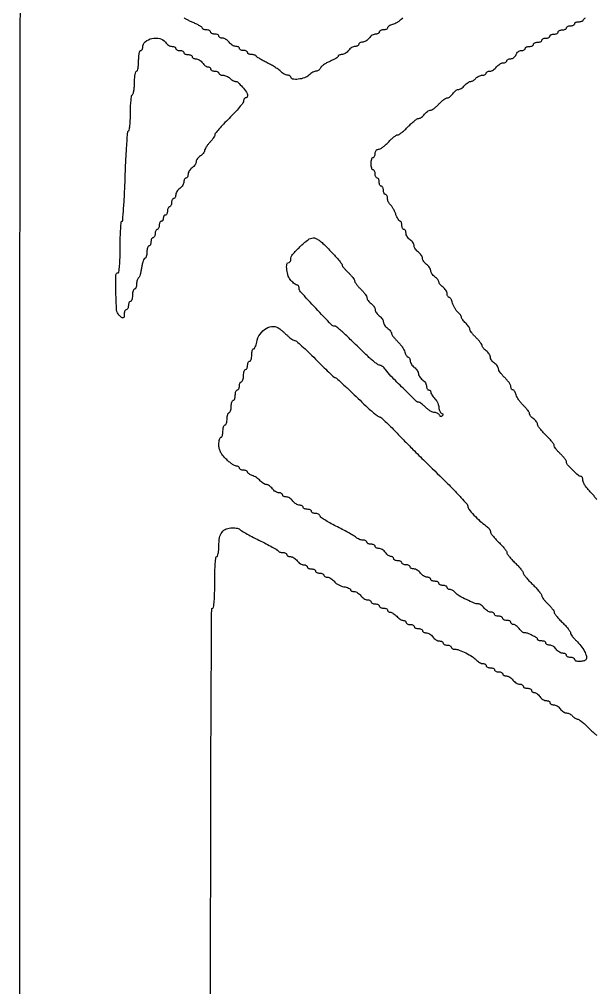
# Model space of a CAD drawing. Extents: x 70 to 555, y 312 to 2125.
# Drawn here: x 70 to 350.7, y 1218.5 to 1689.1 of the extents above; entities that cross this region are included whole.
import ezdxf

# ---------------------------------------------------------------- set-up
doc = ezdxf.new("R2010")
doc.units = 0

msp = doc.modelspace()

# ---------------------------------------------------------------- linework, layer by layer
for points in [[(70.501704, 1801.502568, 0.000006), (70.250428, 1655.875, 0.000318), (70.05715, 1476.631078, 0.000111), (70, 1218.5, 0.000111), (70.05715, 960.368922, 0.000318)], [(70.250428, 781.125, 0.000006), (70.501704, 635.497432, 0.413705)], [(256.325779, 1689.820948, 0.029458), (255.581391, 1689.089937, -0.044272), (254.742901, 1688.313884, -0.028318), (253.647823, 1687.562064, -0.028391), (252.481418, 1686.942534, -0.046429), (251.426404, 1686.570885, 0.035779), (250.497548, 1686.265717, 0.047813), (249.712756, 1685.852633, 0.056718), (249.168509, 1685.400342, 0.193383), (249, 1684.980948, -0.194105), (248.848854, 1684.606276, -0.087199), (248.4125, 1684.288153, -0.067056), (247.765464, 1684.072234, -0.047078), (247, 1684, 0.048028), (246.234582, 1683.926307, 0.068025), (245.5875, 1683.70625, 0.088204), (245.151477, 1683.381882, 0.191087), (245, 1683, -0.173062), (244.863853, 1682.618433, -0.093597), (244.477348, 1682.29375, -0.073949), (243.901422, 1682.074067, -0.054248), (243.220759, 1682, 0.091287), (242.434551, 1681.855253, 0.047927), (241.540724, 1681.4125, 0.045499), (240.683198, 1680.765149, 0.052224), (240, 1680, -0.052224), (239.316802, 1679.234851, -0.045499), (238.459276, 1678.5875, -0.047927), (237.565449, 1678.144747, -0.091287), (236.779241, 1678, 0.054248), (236.098578, 1677.925933, 0.073949), (235.522652, 1677.70625, 0.093597), (235.136147, 1677.381567, 0.173062), (235, 1677, -0.173062), (234.863853, 1676.618433, -0.093597), (234.477348, 1676.29375, -0.073949), (233.901422, 1676.074067, -0.054248), (233.220759, 1676, 0.091287), (232.434551, 1675.855253, 0.047927), (231.540724, 1675.4125, 0.045499), (230.683198, 1674.765149, 0.052224), (230, 1674, -0.052224), (229.316802, 1673.234851, -0.045499), (228.459276, 1672.5875, -0.047927), (227.565449, 1672.144747, -0.091287), (226.779241, 1672, 0.041029), (226.098013, 1671.944006, 0.060477), (225.522652, 1671.775546, 0.079516), (225.131893, 1671.528193, 0.215172), (225, 1671.2359, -0.23944), (224.804445, 1670.850954, -0.018478), (223.814344, 1670.18259, -0.022105), (222.510238, 1669.448624, -0.014901), (220.963725, 1668.723157, 0.023671), (219.376752, 1667.944478, 0.027217), (217.945459, 1667.051295, 0.02788), (216.832875, 1666.173329, 0.120724), (216.356736, 1665.487257, -0.076882), (216.031305, 1664.918708, -0.064935), (215.53219, 1664.436882, -0.066786), (214.942367, 1664.111041, -0.093102), (214.351198, 1664, 0.095949), (213.653473, 1663.864865, 0.031675), (212.707246, 1663.4125, 0.030201), (211.696948, 1662.76541, 0.030003), (210.769625, 1662, -0.106643), (208.637743, 1660.7292, -0.052929), (205.550846, 1660.041181, -0.059075), (202.837288, 1660.053319, -0.378777), (202, 1661, 0.160289), (201.874498, 1661.381426, 0.096675), (201.520393, 1661.70625, 0.078271), (200.991699, 1661.925629, 0.059344), (200.367295, 1662, -0.084373), (199.625514, 1662.12607, -0.040356), (198.739117, 1662.519108, -0.0385), (197.85669, 1663.09095, -0.044454), (197.117295, 1663.767175, 0.051045), (196.171655, 1664.609456, 0.013686), (194.506331, 1665.744572, 0.01372), (192.53281, 1666.936899, 0.013786), (190.5, 1668.017175, -0.008716), (188.560299, 1669.022884, -0.012294), (186.870833, 1669.990983, -0.008528), (185.507348, 1670.849599, -0.144373), (185.166667, 1671.25, 0.15923), (184.906393, 1671.538485, 0.049842), (184.368229, 1671.779687, 0.044078), (183.674758, 1671.944732, 0.036404), (182.916667, 1672, -0.050201), (182.183242, 1672.073823, -0.070178), (181.563021, 1672.29375, -0.090315), (181.145793, 1672.61825, -0.184457), (181, 1673, 0.191087), (180.848523, 1673.381882, 0.088204), (180.4125, 1673.70625, 0.068025), (179.765418, 1673.926307, 0.048028), (179, 1674, -0.048028), (178.234582, 1674.073693, -0.068025), (177.5875, 1674.29375, -0.088204), (177.151477, 1674.618118, -0.191087), (177, 1675, 0.173062), (176.863853, 1675.381567, 0.093597), (176.477348, 1675.70625, 0.073949), (175.901422, 1675.925933, 0.054248), (175.220759, 1676, -0.091287), (174.434551, 1676.144747, -0.047927), (173.540724, 1676.5875, -0.045499), (172.683198, 1677.234851, -0.052224), (172, 1678, 0.052224), (171.316802, 1678.765149, 0.045499), (170.459276, 1679.4125, 0.047927), (169.565449, 1679.855253, 0.091287), (168.779241, 1680, -0.054248), (168.098578, 1680.074067, -0.073949), (167.522652, 1680.29375, -0.093597), (167.136147, 1680.618433, -0.173062), (167, 1681, 0.191087), (166.848523, 1681.381882, 0.088204), (166.4125, 1681.70625, 0.068025), (165.765418, 1681.926307, 0.048028), (165, 1682, -0.048028), (164.234582, 1682.073693, -0.068025), (163.5875, 1682.29375, -0.088204), (163.151477, 1682.618118, -0.191087), (163, 1683, 0.191087), (162.848523, 1683.381882, 0.088204), (162.4125, 1683.70625, 0.068025), (161.765418, 1683.926307, 0.048028), (161, 1684, -0.040555), (160.234227, 1684.062215, -0.059932), (159.5875, 1684.249482, -0.078816), (159.147964, 1684.524365, -0.216963), (159, 1684.849301, 0.243124), (158.780891, 1685.273277, 0.018895), (157.678125, 1685.994238, 0.022447), (156.224212, 1686.781644, 0.015084), (154.5, 1687.554322, -0.014121), (152.775696, 1688.323056, -0.021181), (151.321875, 1689.09845, -0.017103), (150.210686, 1689.805256, -0.247385)], [(350.815739, 1455.582328, 0.016861), (349.971875, 1456.772179, 0.019176), (348.840391, 1458.146047, 0.014526), (347.5, 1459.566667, -0.025607), (346.160368, 1461.05102, -0.028384), (345.028125, 1462.61625, -0.029435), (344.2267, 1464.046879, -0.113428), (344, 1465.033333, 0.043524), (343.934339, 1465.786207, 0.063276), (343.737316, 1466.422292, 0.082964), (343.447585, 1466.852862, 0.206081), (343.105755, 1467, -0.179595), (341.734182, 1467.509075, -0.016776), (339.037866, 1469.992654, -0.01663), (336.512439, 1472.651658, -0.183619), (336, 1474, 0.137928), (335.822515, 1474.631156, 0.023816), (335.11875, 1475.669002, 0.024342), (334.148605, 1476.83926, 0.019649), (333, 1478, -0.019322), (331.851375, 1479.159244, -0.024055), (330.88125, 1480.325009, -0.023416), (330.176379, 1481.357236, -0.138962), (330, 1481.97961, 0.15296), (329.793412, 1482.639114, 0.016407), (328.825, 1483.939941, 0.018977), (327.531954, 1485.442162, 0.014184), (326, 1487, -0.01632), (324.468259, 1488.570986, -0.021127), (323.175, 1490.113066, -0.019418), (322.220481, 1491.459227, -0.145502), (322, 1492.20084, 0.111353), (321.85958, 1492.823543, 0.044231), (321.4125, 1493.58312, 0.040952), (320.76523, 1494.348088, 0.040564), (320, 1495, -0.032936), (319.234608, 1495.632183, -0.036605), (318.5875, 1496.338891, -0.039501), (318.135134, 1497.015588, -0.128273), (318, 1497.533668, 0.140233), (317.832434, 1498.119374, 0.021656), (317.142516, 1499.12652, 0.022727), (316.198618, 1500.271675, 0.018005), (315.080905, 1501.422488, -0.028307), (313.91942, 1502.66872, -0.024384), (312.843057, 1504.099822, -0.025121), (311.994367, 1505.496999, -0.062514), (311.561853, 1506.609579, 0.036321), (311.260122, 1507.524633, 0.048335), (310.84998, 1508.297814, 0.057405), (310.399764, 1508.83342, 0.191572), (309.980948, 1509, -0.160034), (309.606791, 1509.122903, -0.096729), (309.288153, 1509.469645, -0.078358), (309.072961, 1509.987361, -0.059453), (309, 1510.59879, 0.11967), (308.806008, 1511.397713, 0.030479), (308.11875, 1512.551147, 0.029295), (307.14827, 1513.809723, 0.026005), (306, 1515, -0.022526), (304.851562, 1516.174, -0.026729), (303.88125, 1517.384005, -0.027097), (303.186019, 1518.472788, -0.129236), (303, 1519.180451, 0.11021), (302.85928, 1519.811118, 0.044503), (302.4125, 1520.577131, 0.041233), (301.765221, 1521.346572, 0.041141), (301, 1522, -0.046192), (300.234835, 1522.666838, -0.043436), (299.5875, 1523.475876, -0.046457), (299.142914, 1524.299139, -0.100918), (299, 1525, 0.100918), (298.857086, 1525.700861, 0.046457), (298.4125, 1526.524124, 0.043436), (297.765165, 1527.333162, 0.046192), (297, 1528, -0.032936), (296.234608, 1528.632183, -0.036605), (295.5875, 1529.338891, -0.039501), (295.135134, 1530.015588, -0.128273), (295, 1530.533668, 0.141792), (294.829642, 1531.122322, 0.021041), (294.11875, 1532.14929, 0.022289), (293.148723, 1533.319506, 0.017529), (292, 1534.5, -0.018561), (290.851345, 1535.685309, -0.023231), (289.88125, 1536.870031, -0.022362), (289.174283, 1537.914681, -0.138433), (289, 1538.532104, 0.115458), (288.867392, 1539.098718, 0.033308), (288.4125, 1539.881566, 0.031585), (287.765443, 1540.721988, 0.028997), (287, 1541.5, -0.024639), (286.234434, 1542.2647, -0.028598), (285.5875, 1543.065499, -0.029513), (285.127067, 1543.794501, -0.126752), (285, 1544.287692, 0.122452), (284.879893, 1544.770766, 0.032367), (284.459471, 1545.453285, 0.030842), (283.864192, 1546.191729, 0.027412), (283.159901, 1546.882705, -0.052398), (282.405528, 1547.700545, -0.0293), (281.660889, 1548.832732, -0.028923), (281.035239, 1550.078707, -0.041392), (280.640849, 1551.25, 0.031611), (280.309055, 1552.302979, 0.04368), (279.873185, 1553.192188, 0.051049), (279.404594, 1553.814935, 0.208889), (278.980948, 1554, -0.175981), (278.60661, 1554.135963, -0.092801), (278.288153, 1554.522652, -0.072975), (278.072592, 1555.098531, -0.05317), (278, 1555.779241, 0.091287), (277.855253, 1556.565449, 0.047927), (277.4125, 1557.459276, 0.045499), (276.765149, 1558.316802, 0.052224), (276, 1559, -0.031954), (275.234581, 1559.629684, -0.035955), (274.5875, 1560.329001, -0.038722), (274.13423, 1560.995347, -0.13072), (274, 1561.5, 0.13072), (273.86577, 1562.004653, 0.038722), (273.4125, 1562.670999, 0.035955), (272.765419, 1563.370316, 0.031954), (272, 1564, -0.046192), (271.234835, 1564.666838, -0.043436), (270.5875, 1565.475876, -0.046457), (270.142914, 1566.299139, -0.100918), (270, 1567, 0.100918), (269.857086, 1567.700861, 0.046457), (269.4125, 1568.524124, 0.043436), (268.765165, 1569.333162, 0.046192), (268, 1570, -0.046192), (267.234835, 1570.666838, -0.043436), (266.5875, 1571.475876, -0.046457), (266.142914, 1572.299139, -0.100918), (266, 1573, 0.100918), (265.857086, 1573.700861, 0.046457), (265.4125, 1574.524124, 0.043436), (264.765165, 1575.333162, 0.046192), (264, 1576, -0.046192), (263.234835, 1576.666838, -0.043436), (262.5875, 1577.475876, -0.046457), (262.142914, 1578.299139, -0.100918), (262, 1579, 0.100918), (261.857086, 1579.700861, 0.046457), (261.4125, 1580.524124, 0.043436), (260.765165, 1581.333162, 0.046192), (260, 1582, -0.052224), (259.234851, 1582.683198, -0.045499), (258.5875, 1583.540724, -0.047927), (258.144747, 1584.434551, -0.091287), (258, 1585.220759, 0.054248), (257.925933, 1585.901422, 0.073949), (257.70625, 1586.477348, 0.093597), (257.381567, 1586.863853, 0.173062), (257, 1587, -0.191087), (256.618118, 1587.151477, -0.088204), (256.29375, 1587.5875, -0.068025), (256.073693, 1588.234582, -0.048028), (256, 1589, 0.038787), (255.940501, 1589.765855, 0.057859), (255.761077, 1590.4125, 0.076066), (255.498028, 1590.853242, 0.223848), (255.186646, 1591, -0.232169), (254.793277, 1591.193063, -0.025538), (254.203263, 1592.042264, -0.026991), (253.573614, 1593.188865, -0.018579), (252.981115, 1594.548131, 0.01906), (252.353031, 1595.985257, 0.019091), (251.617639, 1597.369579, 0.019317), (250.884877, 1598.525154, 0.068688), (250.294468, 1599.170576, -0.071752), (249.798735, 1599.719183, -0.0446), (249.38025, 1600.480842, -0.043866), (249.095346, 1601.324729, -0.05955), (249, 1602.122445, 0.05129), (248.926111, 1602.840854, 0.071223), (248.70625, 1603.448468, 0.091278), (248.381693, 1603.856918, 0.181272), (248, 1604, -0.191087), (247.618118, 1604.151477, -0.088204), (247.29375, 1604.5875, -0.068025), (247.073693, 1605.234582, -0.048028), (247, 1606, 0.048028), (246.926307, 1606.765418, 0.068025), (246.70625, 1607.4125, 0.088204), (246.381882, 1607.848523, 0.191087), (246, 1608, -0.191087), (245.618118, 1608.151477, -0.088204), (245.29375, 1608.5875, -0.068025), (245.073693, 1609.234582, -0.048028), (245, 1610, 0.048028), (244.926307, 1610.765418, 0.068025), (244.70625, 1611.4125, 0.088204), (244.381882, 1611.848523, 0.191087), (244, 1612, -0.191087), (243.618118, 1612.151477, -0.088204), (243.29375, 1612.5875, -0.068025), (243.073693, 1613.234582, -0.048028), (243, 1614, 0.048028), (242.926307, 1614.765418, 0.068025), (242.70625, 1615.4125, 0.088204), (242.381882, 1615.848523, 0.191087), (242, 1616, -0.254951), (241.615738, 1616.209557, -0.06271), (241.29375, 1616.88125, -0.048861), (241.072766, 1617.850749, -0.031626), (241, 1619, -0.031626), (241.072766, 1620.149251, -0.048861), (241.29375, 1621.11875, -0.06271), (241.615738, 1621.790443, -0.254951), (242, 1622, 0.191087), (242.381882, 1622.151477, 0.088204), (242.70625, 1622.5875, 0.068025), (242.926307, 1623.234582, 0.048028), (243, 1624, -0.071989), (243.113914, 1624.787085, -0.094577), (243.445894, 1625.43095, -0.107582), (243.952146, 1625.850322, -0.119938), (244.567152, 1626, 0.130351), (245.377361, 1626.214874, 0.026222), (246.6436, 1627.028125, 0.026062), (248.056513, 1628.160115, 0.021776), (249.435229, 1629.5, -0.016919), (250.787783, 1630.840241, -0.021793), (252.12204, 1631.971875, -0.020276), (253.290274, 1632.80463, -0.145703), (253.946478, 1633, 0.151559), (254.621274, 1633.209352, 0.016975), (255.930208, 1634.175, 0.019385), (257.439751, 1635.468086, 0.014577), (259, 1637, -0.01632), (260.570986, 1638.531741, -0.021127), (262.113066, 1639.825, -0.019418), (263.459227, 1640.779519, -0.145502), (264.20084, 1641, 0.111353), (264.823543, 1641.14042, 0.044231), (265.58312, 1641.5875, 0.040952), (266.348088, 1642.23477, 0.040564), (267, 1643, -0.041141), (267.653428, 1643.765221, -0.041233), (268.422869, 1644.4125, -0.044503), (269.188882, 1644.85928, -0.11021), (269.819549, 1645, 0.129236), (270.527212, 1645.186019, 0.027097), (271.615995, 1645.88125, 0.026729), (272.826, 1646.851562, 0.022526), (274, 1648, -0.022212), (275.172544, 1649.148455, -0.02648), (276.378193, 1650.11875, -0.02676), (277.461294, 1650.814817, -0.13015), (278.160663, 1651, 0.11505), (278.770725, 1651.142258, 0.04908), (279.486822, 1651.5875, 0.045064), (280.189536, 1652.234853, 0.044546), (280.767927, 1653, -0.043867), (281.344699, 1653.765159, -0.044731), (282.042656, 1654.4125, -0.048775), (282.751859, 1654.85804, -0.116382), (283.353486, 1655, 0.105792), (283.991474, 1655.136516, 0.036167), (284.829097, 1655.5875, 0.034043), (285.708767, 1656.234642, 0.03324), (286.5, 1657, -0.030542), (287.282795, 1657.765408, -0.032529), (288.137424, 1658.4125, -0.034438), (288.939965, 1658.865827, -0.111796), (289.532543, 1659, 0.0946), (290.090122, 1659.106446, 0.042261), (290.761668, 1659.440625, 0.039829), (291.433322, 1659.926065, 0.043183), (292, 1660.5, -0.063393), (292.614539, 1661.074176, -0.044279), (293.430735, 1661.559375, -0.044533), (294.312334, 1661.890037, -0.067559), (295.122445, 1662, 0.05129), (295.840854, 1662.073889, 0.071223), (296.448468, 1662.29375, 0.091278), (296.856918, 1662.618307, 0.181272), (297, 1663, -0.173062), (297.136147, 1663.381567, -0.093597), (297.522652, 1663.70625, -0.073949), (298.098578, 1663.925933, -0.054248), (298.779241, 1664, 0.091287), (299.565449, 1664.144747, 0.047927), (300.459276, 1664.5875, 0.045499), (301.316802, 1665.234851, 0.052224), (302, 1666, -0.052224), (302.683198, 1666.765149, -0.045499), (303.540724, 1667.4125, -0.047927), (304.434551, 1667.855253, -0.091287), (305.220759, 1668, 0.054248), (305.901422, 1668.074067, 0.073949), (306.477348, 1668.29375, 0.093597), (306.863853, 1668.618433, 0.173062), (307, 1669, -0.185742), (307.146891, 1669.381774, -0.089917), (307.567705, 1669.70625, -0.069758), (308.193065, 1669.926202, -0.04977), (308.932612, 1670, 0.094537), (309.718828, 1670.149993, 0.071315), (310.483985, 1670.5875, 0.069591), (311.112489, 1671.235622, 0.081113), (311.5, 1672, -0.081113), (311.887511, 1672.764378, -0.069591), (312.516015, 1673.4125, -0.071315), (313.281172, 1673.850007, -0.094537), (314.067388, 1674, 0.04977), (314.806935, 1674.073798, 0.069758), (315.432295, 1674.29375, 0.089917), (315.853109, 1674.618226, 0.185742), (316, 1675, -0.191087), (316.151477, 1675.381882, -0.088204), (316.5875, 1675.70625, -0.068025), (317.234582, 1675.926307, -0.048028), (318, 1676, 0.048028), (318.765418, 1676.073693, 0.068025), (319.4125, 1676.29375, 0.088204), (319.848523, 1676.618118, 0.191087), (320, 1677, -0.191087), (320.151477, 1677.381882, -0.088204), (320.5875, 1677.70625, -0.068025), (321.234582, 1677.926307, -0.048028), (322, 1678, 0.048028), (322.765418, 1678.073693, 0.068025), (323.4125, 1678.29375, 0.088204), (323.848523, 1678.618118, 0.191087), (324, 1679, -0.191087), (324.151477, 1679.381882, -0.088204), (324.5875, 1679.70625, -0.068025), (325.234582, 1679.926307, -0.048028), (326, 1680, 0.048028), (326.765418, 1680.073693, 0.068025), (327.4125, 1680.29375, 0.088204), (327.848523, 1680.618118, 0.191087), (328, 1681, -0.191087), (328.151477, 1681.381882, -0.088204), (328.5875, 1681.70625, -0.068025), (329.234582, 1681.926307, -0.048028), (330, 1682, 0.048028), (330.765418, 1682.073693, 0.068025), (331.4125, 1682.29375, 0.088204), (331.848523, 1682.618118, 0.191087), (332, 1683, -0.191087), (332.151477, 1683.381882, -0.088204), (332.5875, 1683.70625, -0.068025), (333.234582, 1683.926307, -0.048028), (334, 1684, 0.048028), (334.765418, 1684.073693, 0.068025), (335.4125, 1684.29375, 0.088204), (335.848523, 1684.618118, 0.191087), (336, 1685, -0.191087), (336.151477, 1685.381882, -0.088204), (336.5875, 1685.70625, -0.068025), (337.234582, 1685.926307, -0.048028), (338, 1686, 0.048028), (338.765418, 1686.073693, 0.068025), (339.4125, 1686.29375, 0.088204), (339.848523, 1686.618118, 0.191087), (340, 1687, -0.184457), (340.145793, 1687.38175, -0.090315), (340.563021, 1687.70625, -0.070178), (341.183242, 1687.926177, -0.050201), (341.916667, 1688, 0.036404), (342.674758, 1688.055268, 0.044078), (343.368229, 1688.220313, 0.049842), (343.906393, 1688.461515, 0.15923), (344.166667, 1688.75, -0.173289), (345.278807, 1689.916855, -0.011864)], [(163.057823, 1138.126918, -0.000357), (163, 1219.059017, -0.000354), (163.057477, 1300.185713, -0.001005), (163.251359, 1356.764754, -0.000058), (163.505334, 1402.50813, -0.412554), (164, 1403, 0.380863), (164.438029, 1403.39027, 0.008841), (164.73, 1406.375, 0.013787), (164.935981, 1410.313127, 0.006171), (165, 1415.5, -0.006171), (165.064019, 1420.686873, -0.013787), (165.27, 1424.625, -0.008841), (165.561971, 1427.60973, -0.380863), (166, 1428, 0.326005), (166.390244, 1428.284701, 0.029812), (166.70625, 1429.519057, 0.029564), (166.927817, 1431.189014, 0.018201), (167, 1433.171259, -0.045154), (167.367835, 1437.236098, -0.115353), (168.539837, 1439.931293, -0.14494), (170.585434, 1441.464042, -0.089027), (173.571654, 1442, -0.021738), (174.845211, 1441.944604, -0.030307), (175.973132, 1441.776979, -0.030659), (176.845905, 1441.535969, -0.209581), (177.166667, 1441.240778, 0.159303), (177.550467, 1440.811617, 0.003387), (180.045833, 1439.388121, 0.007478), (183.026767, 1437.772447, 0.00493), (186.5, 1436, -0.00493), (189.973233, 1434.227553, -0.007478), (192.954167, 1432.611879, -0.003387), (195.449533, 1431.188383, -0.159303), (195.833333, 1430.759222, 0.158816), (196.093948, 1430.467248, 0.050455), (196.631771, 1430.223021, 0.044547), (197.325249, 1430.055959, 0.036858), (198.083333, 1430, -0.050201), (198.816758, 1429.926177, -0.070178), (199.436979, 1429.70625, -0.090315), (199.854207, 1429.38175, -0.184457), (200, 1429, 0.173062), (200.136147, 1428.618433, 0.093597), (200.522652, 1428.29375, 0.073949), (201.098578, 1428.074067, 0.054248), (201.779241, 1428, -0.091287), (202.565449, 1427.855253, -0.047927), (203.459276, 1427.4125, -0.045499), (204.316802, 1426.765149, -0.052224), (205, 1426, 0.052224), (205.683198, 1425.234851, 0.045499), (206.540724, 1424.5875, 0.047927), (207.434551, 1424.144747, 0.091287), (208.220759, 1424, -0.054248), (208.901422, 1423.925933, -0.073949), (209.477348, 1423.70625, -0.093597), (209.863853, 1423.381567, -0.173062), (210, 1423, 0.191087), (210.151477, 1422.618118, 0.088204), (210.5875, 1422.29375, 0.068025), (211.234582, 1422.073693, 0.048028), (212, 1422, -0.048028), (212.765418, 1421.926307, -0.068025), (213.4125, 1421.70625, -0.088204), (213.848523, 1421.381882, -0.191087), (214, 1421, 0.191087), (214.151477, 1420.618118, 0.088204), (214.5875, 1420.29375, 0.068025), (215.234582, 1420.073693, 0.048028), (216, 1420, -0.048028), (216.765418, 1419.926307, -0.068025), (217.4125, 1419.70625, -0.088204), (217.848523, 1419.381882, -0.191087), (218, 1419, 0.173062), (218.136147, 1418.618433, 0.093597), (218.522652, 1418.29375, 0.073949), (219.098578, 1418.074067, 0.054248), (219.779241, 1418, -0.091127), (220.565224, 1417.855553, -0.047946), (221.458321, 1417.413824, -0.045531), (222.314796, 1416.767933, -0.052332), (222.996751, 1416.004508, 0.073372), (223.783262, 1415.195023, 0.03703), (224.97676, 1414.414301, 0.035778), (226.355287, 1413.775841, 0.044219), (227.71751, 1413.393217, -0.024594), (228.974982, 1413.092648, -0.036508), (230.035769, 1412.697251, -0.04048), (230.796165, 1412.271232, -0.249809), (231, 1411.888709, 0.191248), (231.134741, 1411.549324, 0.088151), (231.522652, 1411.261058, 0.067974), (232.098307, 1411.065489, 0.047977), (232.779241, 1411, -0.091287), (233.565449, 1410.855253, -0.047927), (234.459276, 1410.4125, -0.045499), (235.316802, 1409.765149, -0.052224), (236, 1409, 0.052224), (236.683198, 1408.234851, 0.045499), (237.540724, 1407.5875, 0.047927), (238.434551, 1407.144747, 0.091287), (239.220759, 1407, -0.054248), (239.901422, 1406.925933, -0.073949), (240.477348, 1406.70625, -0.093597), (240.863853, 1406.381567, -0.173062), (241, 1406, 0.191087), (241.151477, 1405.618118, 0.088204), (241.5875, 1405.29375, 0.068025), (242.234582, 1405.073693, 0.048028), (243, 1405, -0.048028), (243.765418, 1404.926307, -0.068025), (244.4125, 1404.70625, -0.088204), (244.848523, 1404.381882, -0.191087), (245, 1404, 0.191087), (245.151477, 1403.618118, 0.088204), (245.5875, 1403.29375, 0.068025), (246.234582, 1403.073693, 0.048028), (247, 1403, -0.048028), (247.765418, 1402.926307, -0.068025), (248.4125, 1402.70625, -0.088204), (248.848523, 1402.381882, -0.191087), (249, 1402, 0.133491), (249.103659, 1401.618656, 0.100499), (249.395097, 1401.29375, 0.087472), (249.831048, 1401.075135, 0.072708), (250.345012, 1401, -0.105367), (250.98636, 1400.863329, -0.036283), (251.826608, 1400.4125, -0.034148), (252.70814, 1399.765355, -0.033439), (253.5, 1399, 0.033439), (254.29186, 1398.234645, 0.034148), (255.173392, 1397.5875, 0.036283), (256.01364, 1397.136671, 0.105367), (256.654988, 1397, -0.072708), (257.168952, 1396.924865, -0.087472), (257.604903, 1396.70625, -0.100499), (257.896341, 1396.381344, -0.133491), (258, 1396, 0.191087), (258.151477, 1395.618118, 0.088204), (258.5875, 1395.29375, 0.068025), (259.234582, 1395.073693, 0.048028), (260, 1395, -0.048028), (260.765418, 1394.926307, -0.068025), (261.4125, 1394.70625, -0.088204), (261.848523, 1394.381882, -0.191087), (262, 1394, 0.191087), (262.151477, 1393.618118, 0.088204), (262.5875, 1393.29375, 0.068025), (263.234582, 1393.073693, 0.048028), (264, 1393, -0.048028), (264.765418, 1392.926307, -0.068025), (265.4125, 1392.70625, -0.088204), (265.848523, 1392.381882, -0.191087), (266, 1392, 0.173062), (266.136147, 1391.618433, 0.093597), (266.522652, 1391.29375, 0.073949), (267.098578, 1391.074067, 0.054248), (267.779241, 1391, -0.091287), (268.565449, 1390.855253, -0.047927), (269.459276, 1390.4125, -0.045499), (270.316802, 1389.765149, -0.052224), (271, 1389, 0.052224), (271.683198, 1388.234851, 0.045499), (272.540724, 1387.5875, 0.047927), (273.434551, 1387.144747, 0.091287), (274.220759, 1387, -0.054248), (274.901422, 1386.925933, -0.073949), (275.477348, 1386.70625, -0.093597), (275.863853, 1386.381567, -0.173062), (276, 1386, 0.191087), (276.151477, 1385.618118, 0.088204), (276.5875, 1385.29375, 0.068025), (277.234582, 1385.073693, 0.048028), (278, 1385, -0.048028), (278.765418, 1384.926307, -0.068025), (279.4125, 1384.70625, -0.088204), (279.848523, 1384.381882, -0.191087), (280, 1384, 0.157252), (280.122994, 1383.618598, 0.0973), (280.469668, 1383.29375, 0.07931), (280.987457, 1383.074449, 0.060659), (281.598871, 1383, -0.09094), (283.77802, 1382.600351, -0.024079), (287.035377, 1381.181074, -0.024925), (290.188814, 1379.421723, -0.0702), (292.117295, 1377.800973, 0.044458), (292.85671, 1377.11183, 0.038856), (293.739117, 1376.529036, 0.040803), (294.625539, 1376.128434, 0.085935), (295.367295, 1376, -0.059344), (295.991699, 1375.925629, -0.078271), (296.520393, 1375.70625, -0.096675), (296.874498, 1375.381426, -0.160289), (297, 1375, 0.191087), (297.151477, 1374.618118, 0.088204), (297.5875, 1374.29375, 0.068025), (298.234582, 1374.073693, 0.048028), (299, 1374, -0.048028), (299.765418, 1373.926307, -0.068025), (300.4125, 1373.70625, -0.088204), (300.848523, 1373.381882, -0.191087), (301, 1373, 0.191087), (301.151477, 1372.618118, 0.088204), (301.5875, 1372.29375, 0.068025), (302.234582, 1372.073693, 0.048028), (303, 1372, -0.048028), (303.765418, 1371.926307, -0.068025), (304.4125, 1371.70625, -0.088204), (304.848523, 1371.381882, -0.191087), (305, 1371, 0.173062), (305.136147, 1370.618433, 0.093597), (305.522652, 1370.29375, 0.073949), (306.098578, 1370.074067, 0.054248), (306.779241, 1370, -0.091287), (307.565449, 1369.855253, -0.047927), (308.459276, 1369.4125, -0.045499), (309.316802, 1368.765149, -0.052224), (310, 1368, 0.052224), (310.683198, 1367.234851, 0.045499), (311.540724, 1366.5875, 0.047927), (312.434551, 1366.144747, 0.091287), (313.220759, 1366, -0.054248), (313.901422, 1365.925933, -0.073949), (314.477348, 1365.70625, -0.093597), (314.863853, 1365.381567, -0.173062), (315, 1365, 0.191087), (315.151477, 1364.618118, 0.088204), (315.5875, 1364.29375, 0.068025), (316.234582, 1364.073693, 0.048028), (317, 1364, -0.048028), (317.765418, 1363.926307, -0.068025), (318.4125, 1363.70625, -0.088204), (318.848523, 1363.381882, -0.191087), (319, 1363, 0.127083), (319.098521, 1362.618634, 0.10076), (319.375777, 1362.29375, 0.089631), (319.790518, 1362.075344, 0.07663), (320.279241, 1362, -0.115942), (320.871239, 1361.860855, -0.043072), (321.606151, 1361.4125, -0.039803), (322.353917, 1360.765268, -0.038332), (323, 1360, 0.052224), (323.683198, 1359.234851, 0.045499), (324.540724, 1358.5875, 0.047927), (325.434551, 1358.144747, 0.091287), (326.220759, 1358, -0.054248), (326.901422, 1357.925933, -0.073949), (327.477348, 1357.70625, -0.093597), (327.863853, 1357.381567, -0.173062), (328, 1357, 0.173062), (328.136147, 1356.618433, 0.093597), (328.522652, 1356.29375, 0.073949), (329.098578, 1356.074067, 0.054248), (329.779241, 1356, -0.091287), (330.565449, 1355.855253, -0.047927), (331.459276, 1355.4125, -0.045499), (332.316802, 1354.765149, -0.052224), (333, 1354, 0.048899), (333.674132, 1353.234849, 0.044434), (334.504756, 1352.5875, 0.04722), (335.359388, 1352.143825, 0.096415), (336.098315, 1352, -0.07491), (336.823643, 1351.890719, -0.044536), (337.634113, 1351.559375, -0.043468), (338.401422, 1351.074036, -0.056861), (339, 1350.5, 0.041607), (339.563128, 1349.92606, 0.039213), (340.224244, 1349.440625, 0.041725), (340.880593, 1349.105926, 0.097348), (341.419497, 1349, -0.151863), (342.080222, 1348.794583, -0.016031), (343.39642, 1347.825, -0.018655), (344.918336, 1346.531963, -0.013933), (346.5, 1345, 0.010001), (348.05743, 1343.467591, 0.014242), (349.505239, 1342.175, 0.010156), (350.747086, 1341.170717, 0.16644)]]:
    msp.add_lwpolyline(points, format="xyb")
for points in [[(141, 1678, 0.052224), (141.683198, 1677.234851, 0.045499), (142.540724, 1676.5875, 0.047927), (143.434551, 1676.144747, 0.091287), (144.220759, 1676, -0.054248), (144.901422, 1675.925933, -0.073949), (145.477348, 1675.70625, -0.093597), (145.863853, 1675.381567, -0.173062), (146, 1675, 0.191087), (146.151477, 1674.618118, 0.088204), (146.5875, 1674.29375, 0.068025), (147.234582, 1674.073693, 0.048028), (148, 1674, -0.048028), (148.765418, 1673.926307, -0.068025), (149.4125, 1673.70625, -0.088204), (149.848523, 1673.381882, -0.191087), (150, 1673, 0.191087), (150.151477, 1672.618118, 0.088204), (150.5875, 1672.29375, 0.068025), (151.234582, 1672.073693, 0.048028), (152, 1672, -0.048028), (152.765418, 1671.926307, -0.068025), (153.4125, 1671.70625, -0.088204), (153.848523, 1671.381882, -0.191087), (154, 1671, 0.173062), (154.136147, 1670.618433, 0.093597), (154.522652, 1670.29375, 0.073949), (155.098578, 1670.074067, 0.054248), (155.779241, 1670, -0.091287), (156.565449, 1669.855253, -0.047927), (157.459276, 1669.4125, -0.045499), (158.316802, 1668.765149, -0.052224), (159, 1668, 0.038332), (159.646083, 1667.234732, 0.039803), (160.393849, 1666.5875, 0.043072), (161.128761, 1666.139145, 0.115942), (161.720759, 1666, -0.07663), (162.209482, 1665.924656, -0.089631), (162.624223, 1665.70625, -0.10076), (162.901479, 1665.381366, -0.127083), (163, 1665, 0.191087), (163.151477, 1664.618118, 0.088204), (163.5875, 1664.29375, 0.068025), (164.234582, 1664.073693, 0.048028), (165, 1664, -0.048028), (165.765418, 1663.926307, -0.068025), (166.4125, 1663.70625, -0.088204), (166.848523, 1663.381882, -0.191087), (167, 1663, 0.185417), (167.146613, 1662.618232, 0.090018), (167.566518, 1662.29375, 0.069864), (168.190576, 1662.073804, 0.049879), (168.928571, 1662, -0.064082), (169.776513, 1661.890877, -0.039128), (170.73125, 1661.559375, -0.038656), (171.641413, 1661.074273, -0.054664), (172.357143, 1660.5, 0.033509), (173.013732, 1659.925976, 0.032848), (173.74534, 1659.440625, 0.034667), (174.442829, 1659.103045, 0.095654), (174.976537, 1659, -0.189165), (176.306537, 1658.478148, -0.024256), (178.491447, 1656.244957, -0.025796), (180.449072, 1653.796159, -0.150505), (180.968399, 1652.25, -0.078798), (180.905004, 1651.77251, -0.092731), (180.696967, 1651.367188, -0.103637), (180.378867, 1651.096456, -0.125297), (180, 1651, 0.152651), (179.618626, 1650.880788, 0.098163), (179.29375, 1650.545195, 0.08089), (179.074571, 1650.043715, 0.062736), (179, 1649.451726, -0.163556), (178.692726, 1648.537503, -0.01081), (176.94375, 1646.330369, -0.014729), (174.681608, 1643.757273, -0.010428), (172, 1641, 0.007374), (169.317718, 1638.275527, 0.010933), (167.05625, 1635.803686, 0.006318), (165.244424, 1633.680685, 0.175222), (165, 1633.00463, -0.124609), (164.852243, 1632.420953, -0.021871), (164.265625, 1631.441472, -0.022528), (163.457138, 1630.328877, -0.018557), (162.5, 1629.216574, 0.021183), (161.542985, 1628.092531, 0.024614), (160.734375, 1626.944727, 0.024712), (160.154555, 1625.920434, 0.116949), (160, 1625.268692, -0.121846), (159.85935, 1624.700096, -0.047436), (159.4125, 1624.017748, -0.04334), (158.765212, 1623.338374, -0.0412), (158, 1622.767927, 0.050131), (157.234929, 1622.17608, 0.047501), (156.5875, 1621.433815, 0.051085), (156.144274, 1620.660153, 0.104925), (156, 1619.980212, -0.101869), (155.857291, 1619.287027, -0.046279), (155.4125, 1618.470064, -0.043218), (154.765169, 1617.665368, -0.045643), (154, 1617, 0.052224), (153.234851, 1616.316802, 0.045499), (152.5875, 1615.459276, 0.047927), (152.144747, 1614.565449, 0.091287), (152, 1613.779241, -0.054248), (151.925933, 1613.098578, -0.073949), (151.70625, 1612.522652, -0.093597), (151.381567, 1612.136147, -0.173062), (151, 1612, 0.173062), (150.618433, 1611.863853, 0.093597), (150.29375, 1611.477348, 0.073949), (150.074067, 1610.901422, 0.054248), (150, 1610.220759, -0.091287), (149.855253, 1609.434551, -0.047927), (149.4125, 1608.540724, -0.045499), (148.765149, 1607.683198, -0.052224), (148, 1607, 0.052224), (147.234851, 1606.316802, 0.045499), (146.5875, 1605.459276, 0.047927), (146.144747, 1604.565449, 0.091287), (146, 1603.779241, -0.054248), (145.925933, 1603.098578, -0.073949), (145.70625, 1602.522652, -0.093597), (145.381567, 1602.136147, -0.173062), (145, 1602, 0.191087), (144.618118, 1601.848523, 0.088204), (144.29375, 1601.4125, 0.068025), (144.073693, 1600.765418, 0.048028), (144, 1600, -0.048028), (143.926307, 1599.234582, -0.068025), (143.70625, 1598.5875, -0.088204), (143.381882, 1598.151477, -0.191087), (143, 1598, 0.191087), (142.618118, 1597.848523, 0.088204), (142.29375, 1597.4125, 0.068025), (142.073693, 1596.765418, 0.048028), (142, 1596, -0.048028), (141.926307, 1595.234582, -0.068025), (141.70625, 1594.5875, -0.088204), (141.381882, 1594.151477, -0.191087), (141, 1594, 0.148195), (140.618646, 1593.884432, 0.098894), (140.29375, 1593.559375, 0.082425), (140.074694, 1593.073457, 0.064853), (140, 1592.5, -0.064853), (139.925306, 1591.926543, -0.082425), (139.70625, 1591.440625, -0.098894), (139.381354, 1591.115568, -0.148195), (139, 1591, 0.191087), (138.618118, 1590.848523, 0.088204), (138.29375, 1590.4125, 0.068025), (138.073693, 1589.765418, 0.048028), (138, 1589, -0.048028), (137.926307, 1588.234582, -0.068025), (137.70625, 1587.5875, -0.088204), (137.381882, 1587.151477, -0.191087), (137, 1587, 0.191087), (136.618118, 1586.848523, 0.088204), (136.29375, 1586.4125, 0.068025), (136.073693, 1585.765418, 0.048028), (136, 1585, -0.048028), (135.926307, 1584.234582, -0.068025), (135.70625, 1583.5875, -0.088204), (135.381882, 1583.151477, -0.191087), (135, 1583, 0.191087), (134.618118, 1582.848523, 0.088204), (134.29375, 1582.4125, 0.068025), (134.073693, 1581.765418, 0.048028), (134, 1581, -0.048028), (133.926307, 1580.234582, -0.068025), (133.70625, 1579.5875, -0.088204), (133.381882, 1579.151477, -0.191087), (133, 1579, 0.254951), (132.615738, 1578.790443, 0.06271), (132.29375, 1578.11875, 0.048861), (132.072766, 1577.149251, 0.031626), (132, 1576, -0.029649), (131.931785, 1574.850628, -0.046207), (131.724249, 1573.88125, -0.058401), (131.42251, 1573.205442, -0.264469), (131.061273, 1573, 0.284648), (130.657578, 1572.749915, 0.029449), (130.199528, 1571.674513, 0.029628), (129.773199, 1570.216871, 0.019116), (129.445885, 1568.487703, -0.016131), (129.122131, 1566.719681, -0.021495), (128.708139, 1565.140295, -0.019415), (128.266671, 1563.884956, -0.161439), (127.884612, 1563.428686, 0.141118), (127.543877, 1563.053141, 0.042173), (127.259855, 1562.325526, 0.038586), (127.065189, 1561.41546, 0.033411), (127, 1560.440983, -0.039081), (126.92683, 1559.50628, -0.058208), (126.70625, 1558.717039, -0.076538), (126.382793, 1558.179376, -0.222681), (126, 1558, 0.254951), (125.615738, 1557.790443, 0.06271), (125.29375, 1557.11875, 0.048861), (125.072766, 1556.149251, 0.031626), (125, 1555, -0.031626), (124.927234, 1553.850749, -0.048861), (124.70625, 1552.88125, -0.06271), (124.384262, 1552.209557, -0.254951), (124, 1552, 0.191087), (123.618118, 1551.848523, 0.088204), (123.29375, 1551.4125, 0.068025), (123.073693, 1550.765418, 0.048028), (123, 1550, -0.048028), (122.926307, 1549.234582, -0.068025), (122.70625, 1548.5875, -0.088204), (122.381882, 1548.151477, -0.191087), (122, 1548, 0.191087), (121.618118, 1547.848523, 0.088204), (121.29375, 1547.4125, 0.068025), (121.073693, 1546.765418, 0.048028), (121, 1546, -0.040575), (120.883578, 1544.5677, -0.306577), (120.440989, 1544.09939, -0.228764), (119.714651, 1544.270315, -0.026129), (118.428571, 1545.428571, -0.182486), (117.307392, 1547.909833, -0.010642), (116.951633, 1556.352257, -0.008119), (116.912266, 1564.92486, -0.410807), (118, 1566, 0.380863), (118.438029, 1566.39027, 0.008841), (118.73, 1569.375, 0.013787), (118.935981, 1573.313127, 0.006171), (119, 1578.5, -0.006546), (119.062748, 1583.292917, -0.01088), (119.256354, 1587.328125, -0.004673), (119.521773, 1590.678804, -0.388554), (119.872694, 1591, 0.391279), (120.238509, 1591.338022, 0.001529), (120.704103, 1597.4625, 0.006175), (121.134069, 1604.564313, 0.003713), (121.477537, 1613, -0.003809), (121.822621, 1621.435678, -0.006333), (122.25757, 1628.5375, -0.001607), (122.729766, 1634.653881, -0.390895), (123.104843, 1635, 0.371727), (123.460926, 1635.307178, 0.010388), (123.737048, 1637.479539, 0.016465), (123.935586, 1640.204621, 0.009951), (124, 1643.440983, -0.01106), (124.072543, 1646.720183, -0.016428), (124.29375, 1649.583975, -0.011541), (124.604297, 1651.904719, -0.218668), (125, 1652.5, 0.194165), (125.39092, 1653.032051, 0.021638), (125.70625, 1654.534775, 0.023783), (125.927098, 1656.429906, 0.017115), (126, 1658.559017, -0.017292), (126.072152, 1660.64472, -0.028158), (126.29375, 1662.401711, -0.027462), (126.609106, 1663.709201, -0.331172), (127, 1664, 0.322437), (127.389817, 1664.280551, 0.031449), (127.70625, 1665.46875, 0.03053), (127.927795, 1667.083446, 0.01883), (128, 1669, -0.01883), (128.072205, 1670.916554, -0.03053), (128.29375, 1672.53125, -0.031449), (128.610183, 1673.719449, -0.322437), (129, 1674, 0.152094), (129.381371, 1674.118756, 0.09826), (129.70625, 1674.453023, 0.081082), (129.925414, 1674.952547, 0.062994), (130, 1675.542206, -0.21717), (131.225424, 1678.230493, -0.124531), (134.467273, 1679.867517, -0.115584), (138.289551, 1679.828061, -0.178305)], [(219.814924, 1578.038563, -0.002334), (223.620853, 1573.97025, -0.012786), (225.609468, 1571.711345, -0.019219), (226.744228, 1570.242696, -0.156102), (227, 1569.443416, 0.169727), (227.131333, 1569.067665, 0.011048), (227.88125, 1568.167502, 0.015072), (228.850716, 1567.120218, 0.010616), (230, 1566, -0.019649), (231.148605, 1564.83926, -0.024342), (232.11875, 1563.669002, -0.023816), (232.822515, 1562.631156, -0.137928), (233, 1562, 0.137928), (233.177485, 1561.368844, 0.023816), (233.88125, 1560.330998, 0.024342), (234.851395, 1559.16074, 0.019649), (236, 1558, -0.022526), (237.148438, 1556.826, -0.026729), (238.11875, 1555.615995, -0.027097), (238.813981, 1554.527212, -0.129236), (239, 1553.819549, 0.11021), (239.14072, 1553.188882, 0.044503), (239.5875, 1552.422869, 0.041233), (240.234779, 1551.653428, 0.041141), (241, 1551, -0.046192), (241.765165, 1550.333162, -0.043436), (242.4125, 1549.524124, -0.046457), (242.857086, 1548.700861, -0.100918), (243, 1548, 0.100918), (243.142914, 1547.299139, 0.046457), (243.5875, 1546.475876, 0.043436), (244.234835, 1545.666838, 0.046192), (245, 1545, -0.046192), (245.765165, 1544.333162, -0.043436), (246.4125, 1543.524124, -0.046457), (246.857086, 1542.700861, -0.100918), (247, 1542, 0.100918), (247.142914, 1541.299139, 0.046457), (247.5875, 1540.475876, 0.043436), (248.234835, 1539.666838, 0.046192), (249, 1539, -0.032936), (249.765392, 1538.367817, -0.036605), (250.4125, 1537.661109, -0.039501), (250.864866, 1536.984412, -0.128273), (251, 1536.466332, 0.140233), (251.167566, 1535.880626, 0.021656), (251.857484, 1534.87348, 0.022727), (252.801382, 1533.728325, 0.018005), (253.919095, 1532.577512, -0.028307), (255.08058, 1531.33128, -0.024384), (256.156943, 1529.900178, -0.025121), (257.005633, 1528.503001, -0.062514), (257.438147, 1527.390421, 0.036321), (257.739878, 1526.475367, 0.048335), (258.15002, 1525.702186, 0.057405), (258.600236, 1525.16658, 0.191572), (259.019052, 1525, -0.175981), (259.39339, 1524.864037, -0.092801), (259.711847, 1524.477348, -0.072975), (259.927408, 1523.901469, -0.05317), (260, 1523.220759, 0.091287), (260.144747, 1522.434551, 0.047927), (260.5875, 1521.540724, 0.045499), (261.234851, 1520.683198, 0.052224), (262, 1520, -0.046192), (262.765165, 1519.333162, -0.043436), (263.4125, 1518.524124, -0.046457), (263.857086, 1517.700861, -0.100918), (264, 1517, 0.100918), (264.142914, 1516.299139, 0.046457), (264.5875, 1515.475876, 0.043436), (265.234835, 1514.666838, 0.046192), (266, 1514, -0.052224), (266.765149, 1513.316802, -0.045499), (267.4125, 1512.459276, -0.047927), (267.855253, 1511.565449, -0.091287), (268, 1510.779241, 0.054248), (268.074067, 1510.098578, 0.073949), (268.29375, 1509.522652, 0.093597), (268.618433, 1509.136147, 0.173062), (269, 1509, -0.103303), (269.381579, 1508.920313, -0.09885), (269.70625, 1508.693967, -0.096885), (269.923813, 1508.355848, -0.094931), (270, 1507.958187, 0.114892), (270.12523, 1507.42039, 0.025667), (270.5875, 1506.591799, 0.025343), (271.234417, 1505.667944, 0.022119), (272, 1504.769625, -0.044862), (272.765512, 1503.784006, -0.035491), (273.4125, 1502.598978, -0.036601), (273.856632, 1501.403186, -0.07073), (274, 1500.394772, 0.052289), (274.092842, 1499.509421, 0.057122), (274.367188, 1498.690034, 0.064614), (274.771356, 1498.054244, 0.13391), (275.25, 1497.720238, -0.083441), (275.68169, 1497.47904, -0.158535), (275.897651, 1497.149648, -0.168297), (275.872012, 1496.770915, -0.096381), (275.613095, 1496.386905, -0.096381), (275.229085, 1496.127988, -0.168297), (274.850352, 1496.102349, -0.158535), (274.52096, 1496.31831, -0.083441), (274.279762, 1496.75, 0.116285), (273.970205, 1497.228144, 0.067625), (273.414803, 1497.632812, 0.061807), (272.710878, 1497.906785, 0.062007), (271.962121, 1498, -0.095468), (271.070411, 1498.171827, -0.034714), (269.906203, 1498.734375, -0.032892), (268.685635, 1499.543295, -0.033602), (267.590909, 1500.5, 0.015357), (266.572852, 1501.45737, 0.020007), (265.581422, 1502.265625, 0.018022), (264.720108, 1502.864948, 0.143952), (264.260742, 1503, -0.194365), (263.110824, 1503.464559, -0.001907), (256.594288, 1509.804987, -0.005564), (250.63601, 1515.778127, -0.039758), (248.029241, 1518.913821, 0.038126), (247.370029, 1519.712069, 0.039992), (246.60701, 1520.387185, 0.043368), (245.856992, 1520.855038, 0.118309), (245.252925, 1521, -0.145432), (244.514745, 1521.219349, -0.015724), (243.039589, 1522.248437, -0.018249), (241.330365, 1523.622335, -0.013744), (239.551499, 1525.25, 0.000076), (237.480082, 1527.252071, 0.000038), (234.849172, 1529.79375, 0.000037), (232.119555, 1532.429998, 0.000055), (229.716501, 1534.75, 0.007519), (227.568689, 1536.761631, 0.01106), (225.617178, 1538.457813, 0.006588), (223.944389, 1539.81114, 0.168324), (223.399283, 1540, -0.204072), (221.719528, 1540.715373, -0.003002), (214.15011, 1548.686403, -0.003182), (206.708643, 1556.719384, -0.187354), (206, 1558.544189, 0.064188), (205.928252, 1559.100775, 0.081951), (205.717693, 1559.572356, 0.09868), (205.405459, 1559.887855, 0.14957), (205.038955, 1560, -0.13221), (204.541581, 1560.133855, -0.026125), (203.761274, 1560.64289, -0.02602), (202.890063, 1561.350714, -0.021616), (202.038955, 1562.188561, -0.105196), (200.745654, 1564.344148, -0.053404), (200.039613, 1567.442159, -0.060039), (200.046579, 1570.156763, -0.378772), (201, 1571, 0.150357), (201.381363, 1571.117333, 0.098553), (201.70625, 1571.447479, 0.08168), (201.925366, 1571.94092, 0.063812), (202, 1572.523334, -0.179174), (202.845089, 1574.805911, -0.0239), (206.431963, 1578.602805, -0.024654), (210.375282, 1582.038726, -0.160393), (212.814924, 1582.927529, -0.116812), (214.110576, 1582.663169, -0.043985), (215.725597, 1581.734703, -0.034096), (217.622445, 1580.207581, -0.017012)], [(196.590354, 1538.75, -0.006745), (197.333416, 1538.116103, -0.002513), (198.360805, 1537.20625, -0.00249), (199.471018, 1536.203051, -0.00301), (200.502694, 1535.25, 0.02059), (201.503487, 1534.388659, 0.024222), (202.520596, 1533.660938, 0.024154), (203.425416, 1533.137685, 0.119567), (203.992952, 1533, -0.180993), (204.683796, 1532.741454, -0.004061), (207.379615, 1530.35625, -0.008635), (210.501829, 1527.449158, -0.00567), (214, 1524, 0.002944), (217.461118, 1520.54996, 0.004684), (220.467012, 1517.64375, 0.001234), (223.109555, 1515.148675, 0.190826), (223.484928, 1515, -0.18412), (224.118035, 1514.758685, -0.003416), (226.80901, 1512.325393, -0.00483), (230.867066, 1508.532429, -0.00083), (238.483766, 1501.25, 0.00863), (240.654318, 1499.23857, 0.012452), (242.647195, 1497.542187, 0.008198), (244.352748, 1496.207796, 0.163306), (244.971995, 1496, -0.17616), (245.590213, 1495.775214, -0.007475), (247.380076, 1494.22919, -0.012062), (249.464453, 1492.281526, -0.008213), (251.743734, 1489.971709, 0.002474), (256.761449, 1484.76866, 0.00328), (261.381838, 1480.086663, 0.002269), (267.201663, 1474.31871, 0.000569), (276.75, 1464.962316, -0.006144), (281.061292, 1460.642405, -0.009298), (284.695312, 1456.768941, -0.004647), (287.657793, 1453.429324, -0.181023), (288, 1452.515094, 0.171719), (288.522717, 1451.037962, 0.017693), (290.985936, 1448.20458, 0.022765), (293.9463, 1445.309396, 0.031945), (296.854846, 1443.029241, -0.039272), (297.675636, 1442.36616, -0.040999), (298.369861, 1441.59171, -0.044546), (298.850238, 1440.82523, -0.118249), (299, 1440.20084, 0.145502), (299.220481, 1439.459227, 0.019418), (300.175, 1438.113066, 0.021127), (301.468259, 1436.570986, 0.01632), (303, 1435, -0.013942), (304.53198, 1433.443644, -0.018723), (305.825, 1431.945931, -0.016055), (306.795164, 1430.650039, -0.153828), (307, 1430, 0.153828), (307.204836, 1429.349961, 0.016055), (308.175, 1428.054069, 0.018723), (309.46802, 1426.556356, 0.013942), (311, 1425, -0.013824), (312.531992, 1423.444369, -0.018598), (313.825, 1421.948861, -0.015881), (314.796036, 1420.65537, -0.154255), (315, 1420.009976, 0.160032), (315.216086, 1419.352132, 0.013677), (316.321875, 1417.933492, 0.016994), (317.776324, 1416.286626, 0.012339), (319.5, 1414.55153, -0.013103), (321.223581, 1412.81122, -0.017835), (322.678125, 1411.148442, -0.014819), (323.776868, 1409.713259, -0.157216), (324, 1409.021165, 0.136867), (324.1786, 1408.380926, 0.024226), (324.88125, 1407.337215, 0.024636), (325.851416, 1406.162292, 0.019988), (327, 1405, -0.019322), (328.148625, 1403.840756, -0.024055), (329.11875, 1402.674991, -0.023416), (329.823621, 1401.642764, -0.138962), (330, 1401.02039, 0.15296), (330.206588, 1400.360886, 0.016407), (331.175, 1399.060059, 0.018977), (332.468046, 1397.557838, 0.014184), (334, 1396, -0.014184), (335.531954, 1394.442162, -0.018977), (336.825, 1392.939941, -0.016407), (337.793412, 1391.639114, -0.15296), (338, 1390.97961, 0.131937), (338.165579, 1390.363044, 0.024555), (338.807822, 1389.369427, 0.024791), (339.697197, 1388.252567, 0.02041), (340.750034, 1387.15121, -0.035483), (343.035527, 1384.611476, -0.043443), (344.771604, 1381.932476, -0.048649), (345.750097, 1379.558364, -0.215048), (345.558931, 1378.095353, -0.192712), (344.486754, 1377.302945, -0.05971), (342.46174, 1377.024944, -0.065629), (340.594493, 1377.238581, -0.344148), (340, 1378, 0.191087), (339.848523, 1378.381882, 0.088204), (339.4125, 1378.70625, 0.068025), (338.765418, 1378.926307, 0.048028), (338, 1379, -0.048028), (337.234582, 1379.073693, -0.068025), (336.5875, 1379.29375, -0.088204), (336.151477, 1379.618118, -0.191087), (336, 1380, 0.173062), (335.863853, 1380.381567, 0.093597), (335.477348, 1380.70625, 0.073949), (334.901422, 1380.925933, 0.054248), (334.220759, 1381, -0.091287), (333.434551, 1381.144747, -0.047927), (332.540724, 1381.5875, -0.045499), (331.683198, 1382.234851, -0.052224), (331, 1383, 0.052224), (330.316802, 1383.765149, 0.045499), (329.459276, 1384.4125, 0.047927), (328.565449, 1384.855253, 0.091287), (327.779241, 1385, -0.054248), (327.098578, 1385.074067, -0.073949), (326.522652, 1385.29375, -0.093597), (326.136147, 1385.618433, -0.173062), (326, 1386, 0.191087), (325.848523, 1386.381882, 0.088204), (325.4125, 1386.70625, 0.068025), (324.765418, 1386.926307, 0.048028), (324, 1387, -0.035668), (323.233454, 1387.054752, -0.053772), (322.585208, 1387.220313, -0.069969), (322.139048, 1387.462433, -0.235061), (321.992198, 1387.75, 0.261329), (321.566589, 1388.490544, 0.018125), (319.378667, 1389.690636, 0.024455), (317.07003, 1390.712072, 0.092172), (315.521395, 1391, -0.129156), (315.008205, 1391.134812, -0.039222), (314.335286, 1391.5875, -0.036371), (313.631272, 1392.234598, -0.032578), (313, 1393, 0.038332), (312.353917, 1393.765268, 0.039803), (311.606151, 1394.4125, 0.043072), (310.871239, 1394.860855, 0.115942), (310.279241, 1395, -0.07663), (309.790518, 1395.075344, -0.089631), (309.375777, 1395.29375, -0.10076), (309.098521, 1395.618634, -0.127083), (309, 1396, 0.191087), (308.848523, 1396.381882, 0.088204), (308.4125, 1396.70625, 0.068025), (307.765418, 1396.926307, 0.048028), (307, 1397, -0.048028), (306.234582, 1397.073693, -0.068025), (305.5875, 1397.29375, -0.088204), (305.151477, 1397.618118, -0.191087), (305, 1398, 0.191087), (304.848523, 1398.381882, 0.088204), (304.4125, 1398.70625, 0.068025), (303.765418, 1398.926307, 0.048028), (303, 1399, -0.048028), (302.234582, 1399.073693, -0.068025), (301.5875, 1399.29375, -0.088204), (301.151477, 1399.618118, -0.191087), (301, 1400, 0.173062), (300.863853, 1400.381567, 0.093597), (300.477348, 1400.70625, 0.073949), (299.901422, 1400.925933, 0.054248), (299.220759, 1401, -0.091287), (298.434551, 1401.144747, -0.047927), (297.540724, 1401.5875, -0.045499), (296.683198, 1402.234851, -0.052224), (296, 1403, 0.039896), (295.349838, 1403.76524, 0.040618), (294.590034, 1404.4125, 0.043902), (293.837875, 1404.859942, 0.112698), (293.224377, 1405, -0.097011), (291.117845, 1405.412597, -0.016668), (287.380711, 1407.082247, -0.017089), (283.760303, 1409.002532, -0.089291), (282.041083, 1410.450498, 0.046781), (281.447234, 1411.043375, 0.041072), (280.728208, 1411.544834, 0.043241), (279.998024, 1411.889004, 0.088741), (279.377555, 1412, -0.070908), (278.851101, 1412.075037, -0.086403), (278.404657, 1412.29375, -0.100269), (278.106184, 1412.618661, -0.136626), (278, 1413, 0.191087), (277.848523, 1413.381882, 0.088204), (277.4125, 1413.70625, 0.068025), (276.765418, 1413.926307, 0.048028), (276, 1414, -0.048028), (275.234582, 1414.073693, -0.068025), (274.5875, 1414.29375, -0.088204), (274.151477, 1414.618118, -0.191087), (274, 1415, 0.191087), (273.848523, 1415.381882, 0.088204), (273.4125, 1415.70625, 0.068025), (272.765418, 1415.926307, 0.048028), (272, 1416, -0.048028), (271.234582, 1416.073693, -0.068025), (270.5875, 1416.29375, -0.088204), (270.151477, 1416.618118, -0.191087), (270, 1417, 0.173062), (269.863853, 1417.381567, 0.093597), (269.477348, 1417.70625, 0.073949), (268.901422, 1417.925933, 0.054248), (268.220759, 1418, -0.091287), (267.434551, 1418.144747, -0.047927), (266.540724, 1418.5875, -0.045499), (265.683198, 1419.234851, -0.052224), (265, 1420, 0.052224), (264.316802, 1420.765149, 0.045499), (263.459276, 1421.4125, 0.047927), (262.565449, 1421.855253, 0.091287), (261.779241, 1422, -0.054248), (261.098578, 1422.074067, -0.073949), (260.522652, 1422.29375, -0.093597), (260.136147, 1422.618433, -0.173062), (260, 1423, 0.191087), (259.848523, 1423.381882, 0.088204), (259.4125, 1423.70625, 0.068025), (258.765418, 1423.926307, 0.048028), (258, 1424, -0.048028), (257.234582, 1424.073693, -0.068025), (256.5875, 1424.29375, -0.088204), (256.151477, 1424.618118, -0.191087), (256, 1425, 0.191087), (255.848523, 1425.381882, 0.088204), (255.4125, 1425.70625, 0.068025), (254.765418, 1425.926307, 0.048028), (254, 1426, -0.048028), (253.234582, 1426.073693, -0.068025), (252.5875, 1426.29375, -0.088204), (252.151477, 1426.618118, -0.191087), (252, 1427, 0.127083), (251.901479, 1427.381366, 0.10076), (251.624223, 1427.70625, 0.089631), (251.209482, 1427.924656, 0.07663), (250.720759, 1428, -0.115942), (250.128761, 1428.139145, -0.043072), (249.393849, 1428.5875, -0.039803), (248.646083, 1429.234732, -0.038332), (248, 1430, 0.052224), (247.316802, 1430.765149, 0.045499), (246.459276, 1431.4125, 0.047927), (245.565449, 1431.855253, 0.091287), (244.779241, 1432, -0.054248), (244.098578, 1432.074067, -0.073949), (243.522652, 1432.29375, -0.093597), (243.136147, 1432.618433, -0.173062), (243, 1433, 0.191087), (242.848523, 1433.381882, 0.088204), (242.4125, 1433.70625, 0.068025), (241.765418, 1433.926307, 0.048028), (241, 1434, -0.048028), (240.234582, 1434.073693, -0.068025), (239.5875, 1434.29375, -0.088204), (239.151477, 1434.618118, -0.191087), (239, 1435, 0.185417), (238.853387, 1435.381768, 0.090018), (238.433482, 1435.70625, 0.069864), (237.809424, 1435.926196, 0.049879), (237.071429, 1436, -0.055983), (236.236246, 1436.093807, -0.038018), (235.321205, 1436.37656, -0.038238), (234.468141, 1436.790888, -0.060484), (233.821429, 1437.281907, 0.058817), (232.913229, 1437.976231, 0.006154), (230.588175, 1439.316481, 0.007562), (227.765193, 1440.842166, 0.005991), (224.670232, 1442.407991, -0.010657), (221.632586, 1443.980596, -0.014787), (218.985588, 1445.526529, -0.011234), (216.877414, 1446.909646, -0.151465), (216.313243, 1447.626084, 0.105922), (215.970885, 1448.151536, 0.066588), (215.384822, 1448.596412, 0.062363), (214.65611, 1448.897445, 0.066896), (213.893011, 1449, -0.050854), (213.168668, 1449.073863, -0.070807), (212.556072, 1449.29375, -0.0909), (212.144157, 1449.618285, -0.182536), (212, 1450, 0.191087), (211.848523, 1450.381882, 0.088204), (211.4125, 1450.70625, 0.068025), (210.765418, 1450.926307, 0.048028), (210, 1451, -0.048028), (209.234582, 1451.073693, -0.068025), (208.5875, 1451.29375, -0.088204), (208.151477, 1451.618118, -0.191087), (208, 1452, 0.173062), (207.863853, 1452.381567, 0.093597), (207.477348, 1452.70625, 0.073949), (206.901422, 1452.925933, 0.054248), (206.220759, 1453, -0.091287), (205.434551, 1453.144747, -0.047927), (204.540724, 1453.5875, -0.045499), (203.683198, 1454.234851, -0.052224), (203, 1455, 0.052224), (202.316802, 1455.765149, 0.045499), (201.459276, 1456.4125, 0.047927), (200.565449, 1456.855253, 0.091287), (199.779241, 1457, -0.054248), (199.098578, 1457.074067, -0.073949), (198.522652, 1457.29375, -0.093597), (198.136147, 1457.618433, -0.173062), (198, 1458, 0.173062), (197.863853, 1458.381567, 0.093597), (197.477348, 1458.70625, 0.073949), (196.901422, 1458.925933, 0.054248), (196.220759, 1459, -0.091287), (195.434551, 1459.144747, -0.047927), (194.540724, 1459.5875, -0.045499), (193.683198, 1460.234851, -0.052224), (193, 1461, 0.042098), (192.344051, 1461.765207, 0.041686), (191.567169, 1462.4125, 0.044932), (190.790435, 1462.858806, 0.108353), (190.146536, 1463, -0.098169), (189.490852, 1463.129989, -0.039648), (188.674269, 1463.54548, -0.037281), (187.840422, 1464.146401, -0.038841), (187.117295, 1464.856953, 0.040891), (186.334333, 1465.620026, 0.026189), (185.314143, 1466.377116, 0.02628), (184.229237, 1467.017917, 0.04381), (183.25, 1467.424341, -0.035336), (182.388732, 1467.764835, -0.045935), (181.660937, 1468.20004, -0.053433), (181.154969, 1468.659721, -0.183657), (181, 1469.067388, 0.202082), (180.849826, 1469.423781, 0.08442), (180.4125, 1469.726045, 0.064527), (179.765579, 1469.931459, 0.044675), (179, 1470, -0.048028), (178.234582, 1470.073693, -0.068025), (177.5875, 1470.29375, -0.088204), (177.151477, 1470.618118, -0.191087), (177, 1471, 0.151278), (176.881912, 1471.381367, 0.098399), (176.549583, 1471.70625, 0.081363), (176.05292, 1471.925391, 0.063376), (175.466667, 1472, -0.128003), (174.662232, 1472.209371, -0.024253), (173.365417, 1473.018333, -0.024475), (171.906346, 1474.139494, -0.020323), (170.466667, 1475.466667, -0.025336), (168.778564, 1477.335098, -0.056121), (167.740566, 1478.947575, -0.065954), (167.186274, 1480.575843, -0.049138), (167, 1482.466667, -0.026766), (167.07253, 1483.820568, -0.042217), (167.29375, 1484.962083, -0.051689), (167.614211, 1485.766534, -0.279025), (168, 1486, 0.254951), (168.384262, 1486.209557, 0.06271), (168.70625, 1486.88125, 0.048861), (168.927234, 1487.850749, 0.031626), (169, 1489, -0.031626), (169.072766, 1490.149251, -0.048861), (169.29375, 1491.11875, -0.06271), (169.615738, 1491.790443, -0.254951), (170, 1492, 0.254951), (170.384262, 1492.209557, 0.06271), (170.70625, 1492.88125, 0.048861), (170.927234, 1493.850749, 0.031626), (171, 1495, -0.031626), (171.072766, 1496.149251, -0.048861), (171.29375, 1497.11875, -0.06271), (171.615738, 1497.790443, -0.254951), (172, 1498, 0.254951), (172.384262, 1498.209557, 0.06271), (172.70625, 1498.88125, 0.048861), (172.927234, 1499.850749, 0.031626), (173, 1501, -0.031626), (173.072766, 1502.149251, -0.048861), (173.29375, 1503.11875, -0.06271), (173.615738, 1503.790443, -0.254951), (174, 1504, 0.226478), (174.382936, 1504.182831, 0.074992), (174.70625, 1504.734375, 0.057076), (174.926884, 1505.542644, 0.038131), (175, 1506.5, -0.038131), (175.073116, 1507.457356, -0.057076), (175.29375, 1508.265625, -0.074992), (175.617064, 1508.817169, -0.226478), (176, 1509, 0.191087), (176.381882, 1509.151477, 0.088204), (176.70625, 1509.5875, 0.068025), (176.926307, 1510.234582, 0.048028), (177, 1511, -0.048028), (177.073693, 1511.765418, -0.068025), (177.29375, 1512.4125, -0.088204), (177.618118, 1512.848523, -0.191087), (178, 1513, 0.254951), (178.384262, 1513.209557, 0.06271), (178.70625, 1513.88125, 0.048861), (178.927234, 1514.850749, 0.031626), (179, 1516, -0.031626), (179.072766, 1517.149251, -0.048861), (179.29375, 1518.11875, -0.06271), (179.615738, 1518.790443, -0.254951), (180, 1519, 0.191087), (180.381882, 1519.151477, 0.088204), (180.70625, 1519.5875, 0.068025), (180.926307, 1520.234582, 0.048028), (181, 1521, -0.048028), (181.073693, 1521.765418, -0.068025), (181.29375, 1522.4125, -0.088204), (181.618118, 1522.848523, -0.191087), (182, 1523, 0.254951), (182.384262, 1523.209557, 0.06271), (182.70625, 1523.88125, 0.048861), (182.927234, 1524.850749, 0.031626), (183, 1526, -0.027599), (183.063497, 1527.149492, -0.043384), (183.257031, 1528.11875, -0.053677), (183.5377, 1528.799527, -0.274741), (183.875, 1529, 0.247824), (184.25409, 1529.20019, 0.039862), (184.683059, 1529.950452, 0.036156), (185.08554, 1530.996096, 0.024444), (185.397116, 1532.235582, -0.099917), (187.040558, 1536.160188, -0.112466), (190.025772, 1538.947153, -0.134154), (193.506117, 1539.874346, -0.173315)]]:
    msp.add_lwpolyline(points, format="xyb", close=True)

doc.saveas('drawing.dxf')
